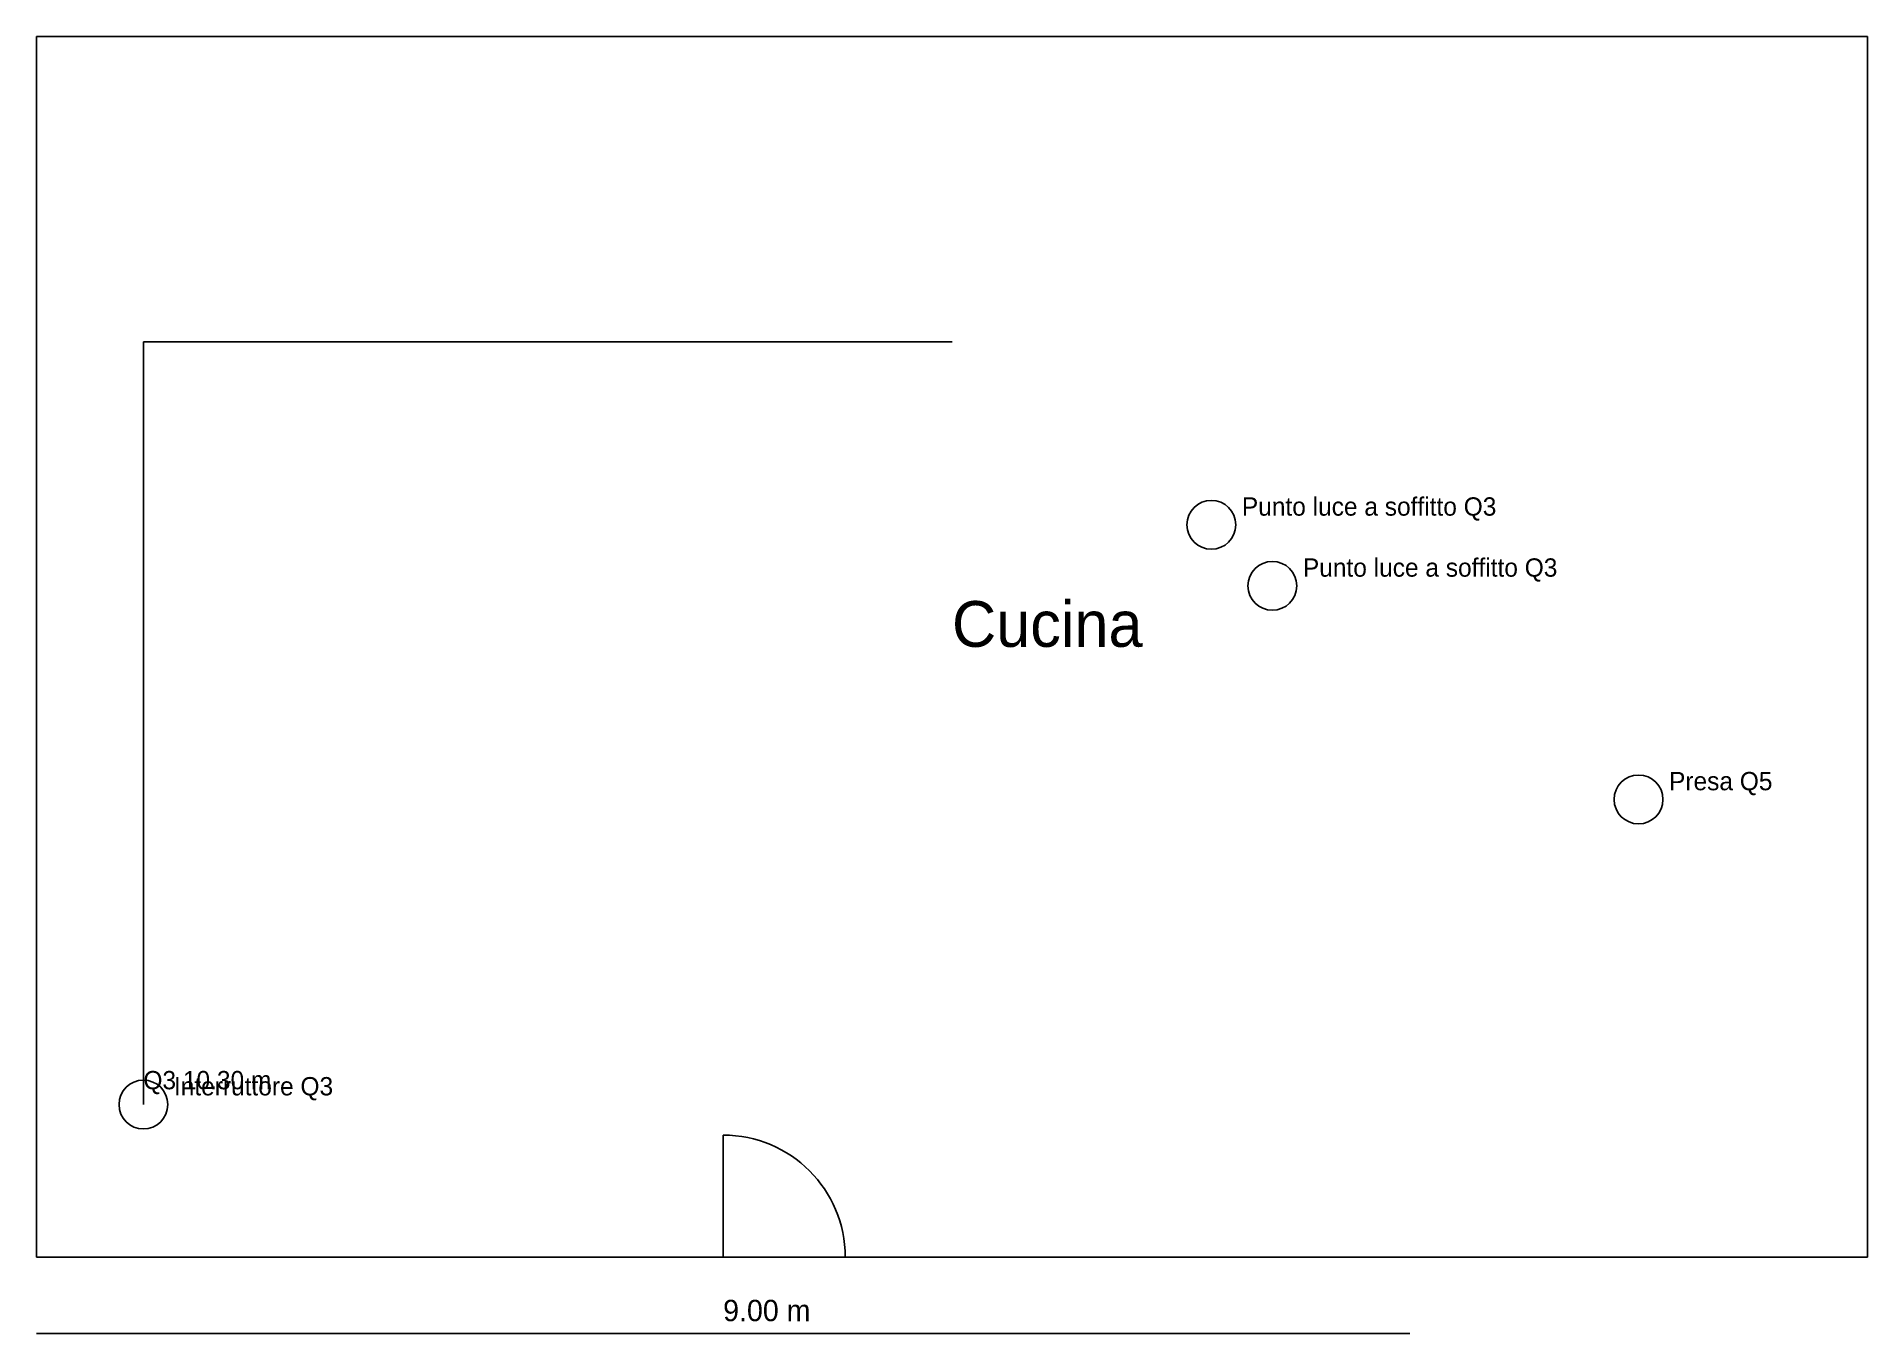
# Model space of a CAD drawing. Extents: x 1.5 to 13.5, y 0.5 to 9.
import ezdxf

# ---------------------------------------------------------------- set-up
doc = ezdxf.new("R2010")
doc.units = 0
for name, color, linetype in [('CABLES', 30, 'CONTINUOUS'), ('DIMENSIONS', 4, 'CONTINUOUS'), ('ELECTRICAL', 1, 'CONTINUOUS'), ('ROOMS', 5, 'CONTINUOUS'), ('WALLS', 7, 'CONTINUOUS')]:
    doc.layers.add(name, color=color, linetype=linetype)

msp = doc.modelspace()

# ---------------------------------------------------------------- linework, layer by layer
at = {"layer": 'CABLES'}
for p, q in [((2.2, 2), (2.2, 7)), ((2.2, 7), (7.5, 7))]:
    msp.add_line(p, q, dxfattribs=at)
at = {"layer": 'DIMENSIONS'}
msp.add_line((1.5, 0.5), (10.5, 0.5), dxfattribs=at)
at = {"layer": 'ELECTRICAL'}
for centre in [(9.2, 5.8), (9.6, 5.4), (12, 4), (2.2, 2)]:
    msp.add_circle(centre, 0.16, dxfattribs=at)
at = {"layer": 'WALLS'}
for p, q in [((1.5, 9), (13.5, 9)), ((1.5, 1), (1.5, 9)), ((13.5, 9), (13.5, 1)), ((6, 1), (6, 1.8)), ((13.5, 1), (1.5, 1))]:
    msp.add_line(p, q, dxfattribs=at)
msp.add_arc((6, 1), 0.8, 0, 90, dxfattribs=at)

# ---------------------------------------------------------------- texts
at = {"layer": 'CABLES'}
msp.add_text('Q3 10.30 m', height=0.12, dxfattribs=at).set_placement((2.2, 2.1))
at = {"layer": 'DIMENSIONS'}
msp.add_text('9.00 m', height=0.14, dxfattribs=at).set_placement((6, 0.58))
at = {"layer": 'ELECTRICAL'}
for s, p in [('Punto luce a soffitto Q3', (9.4, 5.86)), ('Punto luce a soffitto Q3', (9.8, 5.46)), ('Presa Q5', (12.2, 4.06)), ('Interruttore Q3', (2.4, 2.06))]:
    msp.add_text(s, height=0.12, dxfattribs=at).set_placement(p)
at = {"layer": 'ROOMS'}
msp.add_text('Cucina', height=0.3, dxfattribs=at).set_placement((7.5, 5))

doc.saveas('drawing.dxf')
